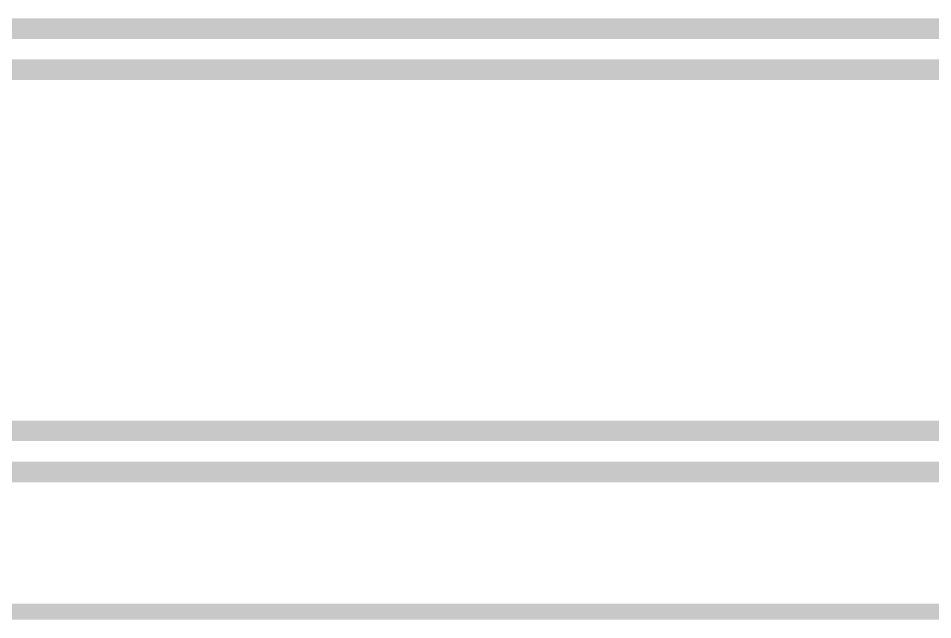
# Model space of a CAD drawing. Header units: millimetres. Extents: x 3219 to 51106, y -14166 to 2063.
# Drawn here: x 5611.66 to 5622.96, y 1760.26 to 1767.69 of the extents above; entities that cross this region are included whole.
import ezdxf

# ---------------------------------------------------------------- set-up
doc = ezdxf.new("R2010")
doc.units = ezdxf.units.MM
doc.layers.add('Mechanical 1', color=6, linetype='Continuous')
doc.layers.add('Top Layer', color=1, linetype='Continuous')

msp = doc.modelspace()

# ---------------------------------------------------------------- linework, layer by layer
at = {"layer": 'Mechanical 1'}
msp.add_lwpolyline([(5516.479, 1760.358, 0.2, 0.2, 0), (5761.479, 1760.358, 0.2, 0.2, 0)], format="xyseb", dxfattribs=at)
at = {"layer": 'Top Layer'}
for points in [[(5606.779, 1767.558, 0.254, 0.254, 0), (5635.904, 1767.558, 0.254, 0.254, 0)], [(5604.293, 1767.05, 0.254, 0.254, 0), (5632.072, 1767.05, 0.254, 0.254, 0)], [(5605.139, 1762.591, 0.254, 0.254, 0), (5643.693, 1762.591, 0.254, 0.254, 0)], [(5604.929, 1762.083, 0.254, 0.254, 0), (5643.904, 1762.083, 0.254, 0.254, 0)]]:
    msp.add_lwpolyline(points, format="xyseb", dxfattribs=at)

doc.saveas('drawing.dxf')
